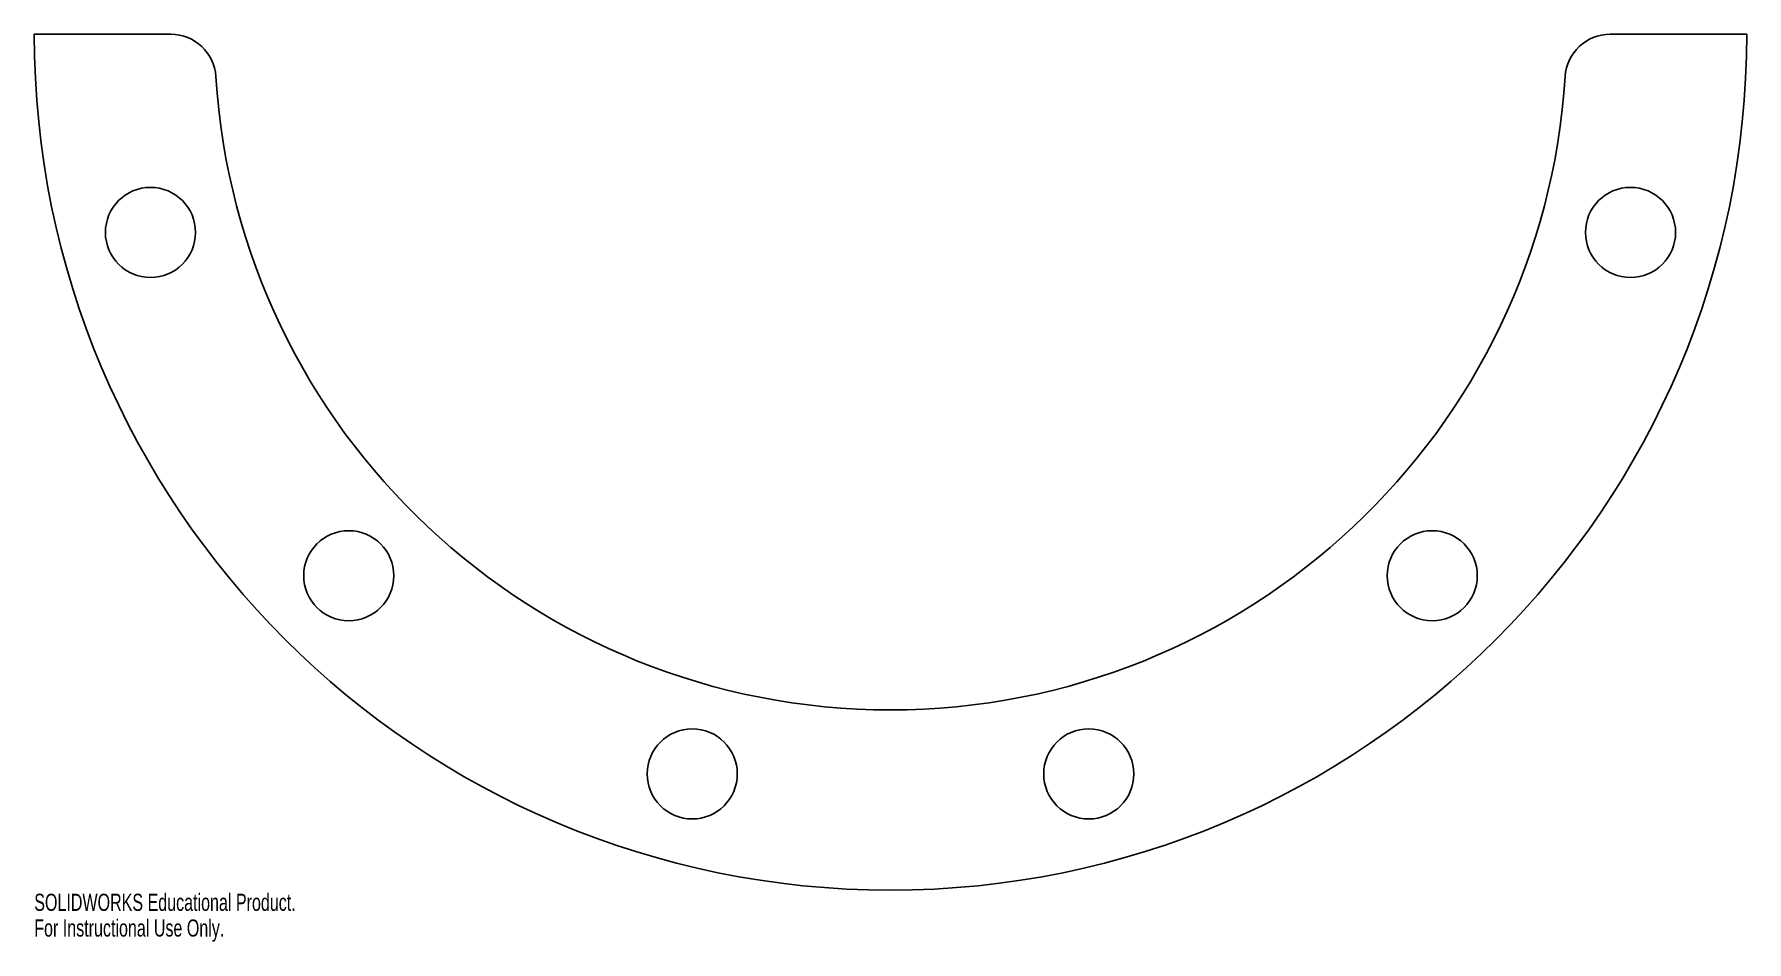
# Model space of a CAD drawing. Header units: millimetres. Extents: x -241 to 241, y 60 to 316.
import ezdxf

# ---------------------------------------------------------------- set-up
doc = ezdxf.new("R2010")
doc.units = ezdxf.units.MM
doc.styles.add('SLDTEXTSTYLE0', font='TXT', dxfattribs={"width": 0.7})

msp = doc.modelspace()

# ---------------------------------------------------------------- linework, layer by layer
at = {"color": 7, "linetype": 'Continuous', "lineweight": 25}
for p, q in [((-202.8, 316.3), (-241.3, 316.3)), ((241.3, 316.3), (202.8, 316.3))]:
    msp.add_line(p, q, dxfattribs=at)
for centre in [(-208.54, 260.42), (208.54, 260.42), (-152.66, 163.64), (152.66, 163.64), (-55.88, 107.76), (55.88, 107.76)]:
    msp.add_circle(centre, 12.7, dxfattribs=at)
for centre, radius, start, end in [((0, 316.3), 241.3, 180, 0), ((-202.8, 303.6), 12.7, 3.5833, 90), ((202.8, 303.6), 12.7, 90, 176.4167), ((0, 316.3), 190.5, 183.5833, 356.4167)]:
    msp.add_arc(centre, radius, start, end, dxfattribs=at)

# ---------------------------------------------------------------- texts
at = {"color": 7, "linetype": 'Continuous', "char_height": 4.8336, "attachment_point": 1, "style": 'SLDTEXTSTYLE0'}
for s, insert in [('SOLIDWORKS Educational Product.', (-241.3, 73.98)), ('For Instructional Use Only.', (-241.3, 66.73))]:
    msp.add_mtext(s, dxfattribs=dict(at, insert=insert))

doc.saveas('drawing.dxf')
